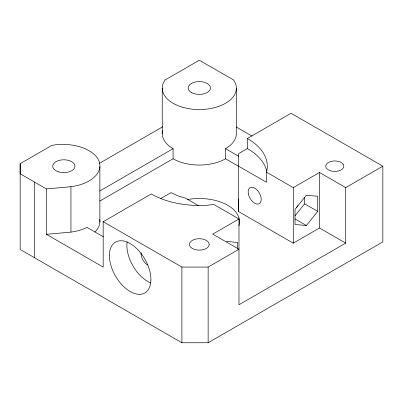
<?xml version="1.0" encoding="UTF-8"?>
<svg xmlns="http://www.w3.org/2000/svg" width="403" height="403" viewBox="0 0 403 403"><rect width="100%" height="100%" fill="white"/><g stroke="black" fill="none" stroke-linecap="round" stroke-linejoin="round"><path stroke-width="0.6" d="M20.15 163.678L20.15 173.774L46.39 188.921L70.948 186.705A37.081 21.409 0 0 0 84.177 183.325L87.95 181.567A37.081 21.409 0 0 0 90.116 151.316L86.605 149.382A37.081 21.409 0 0 0 54.727 144.924L51.765 145.428L20.15 163.678L20.15 249.452L181.904 342.757L208.139 342.752L382.845 241.886L382.85 166.182L291.082 113.278L247.382 138.466L247.397 148.556A67.981 39.247 0 0 1 266.726 171.184M34.603 257.799L34.608 182.116M247.382 138.466A67.981 39.247 0 0 1 266.71 171.34L266.428 172.152L293.288 187.627L319.508 172.489L345.709 187.622L345.709 243.125L238.979 304.764L238.984 218.99L213.822 204.472L208.185 205.132A67.981 39.247 0 0 1 151.241 193.974L103.178 221.705L103.178 267.113L46.39 234.324L46.39 188.921M46.39 234.324L70.948 232.108L70.948 186.705M99.884 222.194L99.884 166.701M162.233 133.544L162.233 88.141M181.904 342.757L181.909 267.078L103.178 221.705M208.139 342.752L208.139 267.073L238.984 249.266L212.764 234.123L238.984 218.99M238.601 166.318L225.534 158.777L225.534 148.682A37.081 21.409 0 0 0 236.395 133.544L236.395 88.141M237.705 249.089L237.705 242.43L226.35 241.417M319.508 172.489L319.508 227.992L293.273 243.17L238.641 211.61L238.692 153.619L247.397 148.556M293.273 243.17L293.288 187.627M294.84 215.993L304.628 203.817L304.628 197.158M317.74 211.389L317.745 196.251L306.386 195.238L295.036 209.359L295.031 224.496L306.386 225.514L317.74 211.389L304.628 203.817M160.817 198.518L170.917 192.669L179.234 196.357L185.042 197.913L198.619 205.762M99.123 163.492L162.817 126.718M99.778 191.012L173.094 148.682A37.081 21.409 0 0 1 162.55 130.753M99.778 201.107L173.094 158.777A37.081 21.409 0 0 0 225.534 158.777M345.709 187.622L382.85 166.182M181.909 267.078L208.139 267.073M236.344 127.026L252.061 136.098M225.534 148.682L238.601 156.228M238.692 166.243L266.443 182.242L266.428 172.152M319.508 227.992L345.709 243.125M294.845 218.849L306.386 225.514M103.39 236.818L87.053 227.388L84.177 228.728A37.081 21.409 0 0 1 70.948 232.108M238.641 198.996L238.641 211.61M173.094 148.682L173.094 158.777M150.888 283.007A29.354 16.946 60 0 1 127.136 241.871M147.639 265.028A9.269 5.35 60 0 1 141.141 252.721M297.908 205.48A9.269 5.35 -60 0 1 296.548 207.464M99.768 219.398A37.081 21.409 0 0 1 94.992 231.972M187.234 199.581A40.169 23.193 0 0 1 238.808 225.927M165.059 79.95L163.497 82.6A37.081 21.409 0 0 0 199.314 109.545A37.081 21.409 0 0 0 235.13 82.6L233.569 79.95L199.314 60.243L165.059 79.95M343.442 164.636L342.454 163.396A9.062 5.234 0 0 0 331.009 161.417A9.062 5.234 0 0 0 326.118 167.713L327.1 168.953A9.062 5.234 0 0 0 338.55 170.932A9.062 5.234 0 0 0 343.442 164.636M209.202 244.414L208.865 242.938A9.889 5.707 0 0 0 198.024 238.757A9.889 5.707 0 0 0 189.425 244.414L189.763 245.895A9.889 5.707 0 0 0 200.603 250.077A9.889 5.707 0 0 0 209.202 244.414M191.45 92.534A11.123 6.423 0 0 0 210.059 89.657A11.123 6.423 0 0 0 196.432 81.789A11.123 6.423 0 0 0 191.45 92.534M109.404 255.567A29.354 16.946 60 0 0 140.536 294.301A29.354 16.946 60 0 0 140.536 252.787A29.354 16.946 60 0 0 109.404 255.567M58.284 171.764A11.123 6.423 0 0 0 74.973 166.202A11.123 6.423 0 0 0 58.284 160.641A11.123 6.423 0 0 0 58.284 171.764M248.369 193.954A9.269 5.35 60 0 0 259.33 203.676A9.269 5.35 60 0 0 256.394 189.319A9.269 5.35 60 0 0 248.369 193.954"/></g></svg>
